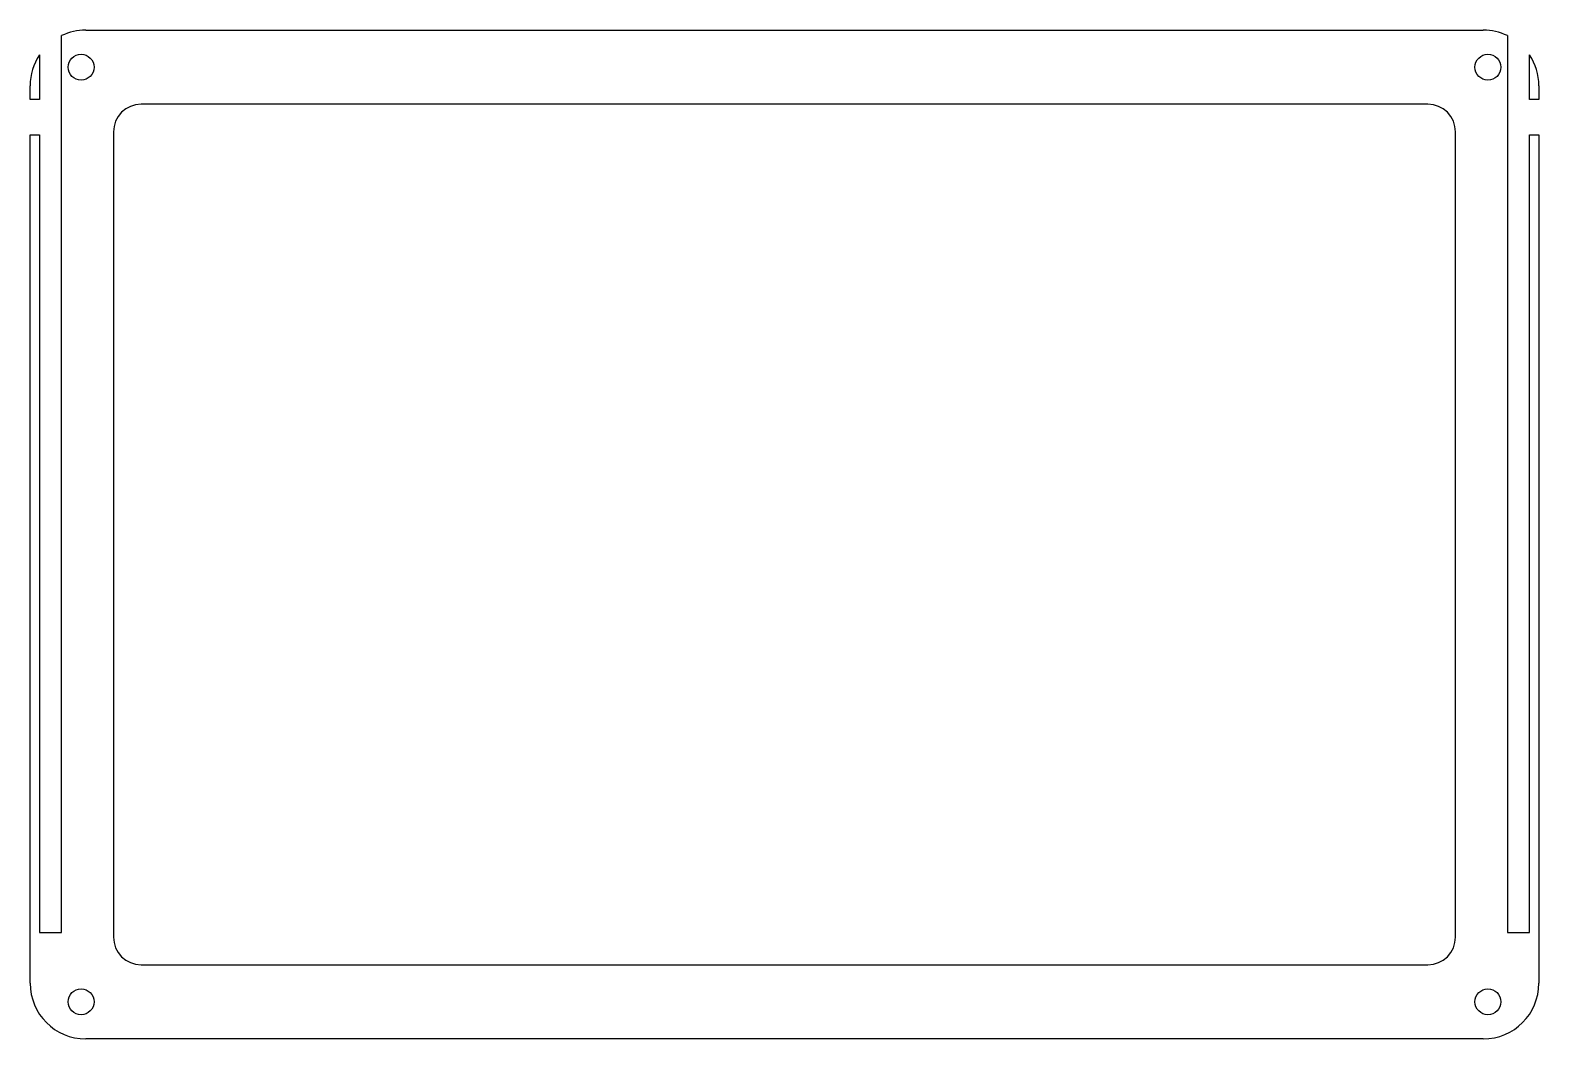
# Model space of a CAD drawing. Header units: millimetres. Extents: x -82 to 82, y -54 to 54.
import ezdxf

# ---------------------------------------------------------------- set-up
doc = ezdxf.new("R2010")
doc.units = ezdxf.units.MM

msp = doc.modelspace()

# ---------------------------------------------------------------- linework, layer by layer
for p, q in [((-78.1, -43), (-78.1, 53.91)), ((-75.5, 54.5), (75.5, 54.5)), ((78.1, 53.91), (78.1, -43)), ((-80.5, 51.82), (-80.5, 47)), ((80.5, 47), (80.5, 51.82)), ((-81.5, 47), (-81.5, 48.5)), ((81.5, 48.5), (81.5, 47)), ((-80.5, 47), (-81.5, 47)), ((69.5, 46.5), (-69.5, 46.5)), ((81.5, 47), (80.5, 47)), ((-81.5, -48.5), (-81.5, 43.2)), ((-81.5, 43.2), (-80.5, 43.2)), ((-80.5, 43.2), (-80.5, -43)), ((-72.5, 43.5), (-72.5, -43.5)), ((72.5, -43.5), (72.5, 43.5)), ((80.5, -43), (80.5, 43.2)), ((80.5, 43.2), (81.5, 43.2)), ((81.5, 43.2), (81.5, -48.5)), ((-80.5, -43), (-78.1, -43)), ((78.1, -43), (80.5, -43)), ((-69.5, -46.5), (69.5, -46.5)), ((75.5, -54.5), (-75.5, -54.5))]:
    msp.add_line(p, q)
for centre in [(-76, 50.5), (76, 50.5), (-76, -50.5), (76, -50.5)]:
    msp.add_circle(centre, 1.4)
for centre, radius, start, end in [((-75.5, 48.5), 6, 90, 115.6793), ((75.5, 48.5), 6, 64.3207, 90), ((-75.5, 48.5), 6, 146.4427, 180), ((75.5, 48.5), 6, 0, 33.5573), ((-69.5, 43.5), 3, 90, 180), ((69.5, 43.5), 3, 0, 90), ((-69.5, -43.5), 3, 180, 270), ((69.5, -43.5), 3, -90, 0), ((-75.5, -48.5), 6, 180, 270), ((75.5, -48.5), 6, -90, 0)]:
    msp.add_arc(centre, radius, start, end)

doc.saveas('drawing.dxf')
